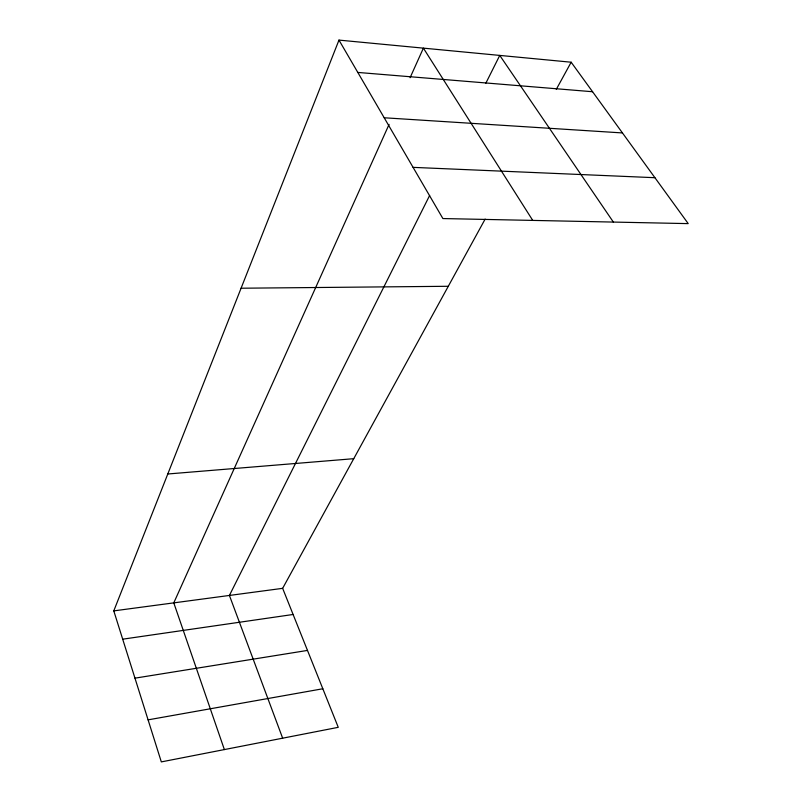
<?xml version="1.0" encoding="UTF-8"?>
<svg xmlns="http://www.w3.org/2000/svg" width="802" height="802" viewBox="0 0 802 802"><rect width="100%" height="100%" fill="white"/><g stroke="black" fill="none" stroke-linecap="round" stroke-linejoin="round"><path stroke-width="1.2" d="M485.15 219.076L282.645 588.337L338.254 727.324L161.322 761.9L113.784 610.883L338.975 40.1L571.164 62.215L688.216 223.618L442.884 218.555L338.975 40.1M389.09 124.38L173.783 602.873L224.37 749.579M410.083 77.724L423.396 48.14L532.739 220.41M429.651 195.447L229.412 595.445L282.655 738.191M485.852 83.187L499.756 55.408L613.36 222.074M556.277 89.373L571.164 62.215M148.089 719.855L322.825 688.758M134.967 678.161L307.487 650.422M122.696 639.184L293.101 614.482M113.784 610.883L282.645 588.337M167.788 473.992L353.742 458.684M241.081 288.219L448.288 286.284M413.08 167.367L654.913 177.703M384.208 117.774L622.442 132.931M357.802 72.431L592.578 91.729"/></g></svg>
